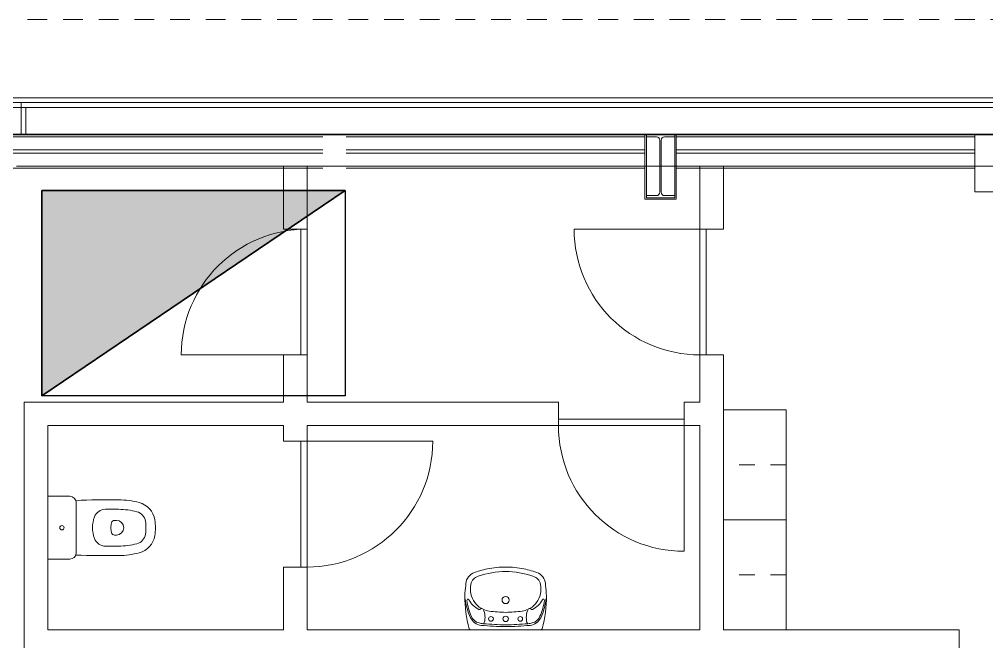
# Model space of a CAD drawing. Header units: millimetres. Extents: x -32 to 1412, y -324 to 2887.
# Drawn here: x 1038.96 to 1045.12, y 2058.18 to 2062.14 of the extents above; entities that cross this region are included whole.
import ezdxf

# ---------------------------------------------------------------- set-up
doc = ezdxf.new("R2010")
doc.units = ezdxf.units.MM
doc.header["$LTSCALE"] = 0.5
doc.linetypes.add('HIDDEN', pattern=[9.525, 6.35, -3.175])
doc.linetypes.add('HIDDEN2', pattern=[4.7625, 3.175, -1.5875])
doc.layers.add('arquitetura', color=252, linetype='CONTINUOUS', lineweight=5)
doc.layers.add('quadros eletricos', color=3, linetype='CONTINUOUS', lineweight=30)

msp = doc.modelspace()

# ---------------------------------------------------------------- hatches: boundary and pattern name
at = {"layer": 'quadros eletricos'}
msp.add_hatch(color=256, dxfattribs=at).paths.add_polyline_path([(1039.1029, 2059.7488), (1041.0328, 2061.0558), (1039.1029, 2061.0558)])

# ---------------------------------------------------------------- linework, layer by layer
at = {"layer": 'arquitetura', "color": 252, "linetype": 'HIDDEN', "ltscale": 0.04}
msp.add_line((1053.6662, 2062.1441), (987.4972, 2062.1441), dxfattribs=at)
msp.add_line((1053.6662, 2062.1441), (987.4972, 2062.1441), dxfattribs=at)
at = {"layer": 'arquitetura', "color": 252}
for p, q in [((1053.6662, 2061.6441), (1017.6812, 2061.6441)), ((1053.6962, 2061.6141), (1017.7112, 2061.6141)), ((1053.6662, 2061.6441), (1038.9412, 2061.6441)), ((1053.6962, 2061.6141), (1038.9712, 2061.6141)), ((1038.9712, 2061.4141), (1038.9712, 2061.6141)), ((1053.7262, 2061.5841), (1017.7412, 2061.5841)), ((1053.7262, 2061.5841), (1039.0012, 2061.5841)), ((1039.0012, 2061.4141), (1039.0012, 2061.5841)), ((1053.8962, 2061.4141), (1017.6812, 2061.4141)), ((1040.8912, 2061.4091), (1030.5812, 2061.4091)), ((1040.8912, 2061.3964), (1036.8912, 2061.3964)), ((1061.9462, 2061.4141), (1038.9412, 2061.4141)), ((1061.9412, 2061.4091), (1038.9412, 2061.4091)), ((1041.0412, 2061.4091), (1040.8912, 2061.4091)), ((1045.0412, 2061.4091), (1041.0412, 2061.4091)), ((1042.9412, 2061.3964), (1041.0412, 2061.3964)), ((1042.9412, 2060.9991), (1042.9412, 2061.4091)), ((1042.9512, 2061.0091), (1042.9512, 2061.4091)), ((1043.1312, 2061.0091), (1043.1312, 2061.4091)), ((1043.1412, 2060.9991), (1043.1412, 2061.4091)), ((1045.0412, 2061.3964), (1043.1412, 2061.3964)), ((1045.0412, 2061.4091), (1045.0412, 2061.0464)), ((1045.0412, 2061.4091), (1045.1912, 2061.4091)), ((1040.8912, 2061.3128), (1036.8912, 2061.3128)), ((1042.9412, 2061.3128), (1041.0412, 2061.3128)), ((1045.0412, 2061.3128), (1043.1412, 2061.3128)), ((1040.8912, 2061.2928), (1036.8912, 2061.2928)), ((1042.9412, 2061.2928), (1041.0412, 2061.2928)), ((1045.0412, 2061.2928), (1043.1412, 2061.2928)), ((1040.8912, 2061.1964), (1036.8912, 2061.1964)), ((1054.0412, 2061.2091), (1038.9412, 2061.2091)), ((1040.6412, 2061.2091), (1040.6412, 2060.8091)), ((1040.7912, 2061.2091), (1040.7912, 2060.8091)), ((1042.9412, 2061.1964), (1041.0412, 2061.1964)), ((1045.0412, 2061.1964), (1043.1412, 2061.1964)), ((1043.2912, 2061.2091), (1043.2912, 2060.8091)), ((1043.4412, 2061.2091), (1043.4412, 2060.8091)), ((1043.1412, 2060.9991), (1042.9412, 2060.9991)), ((1043.1312, 2061.0091), (1042.9512, 2061.0091)), ((1045.1912, 2061.0464), (1045.0412, 2061.0464)), ((1040.6412, 2060.8091), (1040.7912, 2060.8091)), ((1040.7512, 2060.0091), (1040.7512, 2060.8091)), ((1040.7912, 2060.0091), (1040.7912, 2060.8091)), ((1043.2912, 2060.8091), (1042.4912, 2060.8091)), ((1043.2912, 2060.8091), (1043.4412, 2060.8091)), ((1043.2912, 2060.8091), (1043.2912, 2060.0091)), ((1043.3312, 2060.8091), (1043.3312, 2060.0091)), ((1040.7912, 2060.0091), (1039.9912, 2060.0091)), ((1040.6412, 2060.0091), (1040.7912, 2060.0091)), ((1040.6412, 2060.0091), (1040.6412, 2059.7091)), ((1040.7912, 2060.0091), (1040.7912, 2059.7091)), ((1043.2912, 2060.0091), (1043.4412, 2060.0091)), ((1043.2912, 2060.0091), (1043.2912, 2059.7091)), ((1043.4412, 2060.0091), (1043.4412, 2058.2591)), ((1038.9912, 2059.7091), (1040.6412, 2059.7091)), ((1038.9912, 2055.0591), (1038.9912, 2059.7091)), ((1040.7912, 2059.7091), (1042.3912, 2059.7091)), ((1042.3912, 2059.7091), (1042.3912, 2059.5591)), ((1043.1912, 2059.7091), (1043.1912, 2059.5591)), ((1043.1912, 2059.7091), (1043.2912, 2059.7091)), ((1042.3912, 2059.5991), (1043.1912, 2059.5991)), ((1039.1412, 2059.5591), (1040.6412, 2059.5591)), ((1039.1412, 2058.2591), (1039.1412, 2059.5591)), ((1040.6412, 2059.5591), (1040.6412, 2059.4591)), ((1040.7912, 2059.5591), (1042.3912, 2059.5591)), ((1040.7912, 2059.5591), (1040.7912, 2059.4591)), ((1042.3912, 2059.5591), (1043.1912, 2059.5591)), ((1043.1912, 2059.5591), (1043.1912, 2058.7591)), ((1043.1912, 2059.5591), (1043.2912, 2059.5591)), ((1043.2912, 2059.5591), (1043.2912, 2058.2591)), ((1040.7912, 2059.4591), (1040.6412, 2059.4591)), ((1040.7512, 2059.4591), (1040.7512, 2058.6591)), ((1040.7912, 2059.4591), (1041.5912, 2059.4591)), ((1040.7912, 2059.4591), (1040.7912, 2058.6591)), ((1039.1412, 2058.9091), (1039.1412, 2059.1091)), ((1039.1412, 2059.1091), (1039.2822, 2059.1091)), ((1039.3212, 2059.0731), (1039.3212, 2058.9091)), ((1039.1412, 2058.9091), (1039.1412, 2058.7091)), ((1039.3212, 2058.7451), (1039.3212, 2058.9091)), ((1039.5782, 2058.9561), (1039.5655, 2058.9561)), ((1039.5782, 2058.8621), (1039.5655, 2058.8621)), ((1039.1412, 2058.7091), (1039.2822, 2058.7091)), ((1040.6412, 2058.6591), (1040.6412, 2058.2591)), ((1040.7912, 2058.6591), (1040.6412, 2058.6591)), ((1040.7912, 2058.6591), (1040.7912, 2058.2591)), ((1040.6412, 2058.2591), (1039.1412, 2058.2591)), ((1043.2912, 2058.2591), (1040.7912, 2058.2591)), ((1044.9412, 2058.2591), (1043.4412, 2058.2591)), ((1044.9412, 2056.2591), (1044.9412, 2058.2591))]:
    msp.add_line(p, q, dxfattribs=at)
at = {"layer": 'arquitetura'}
for p, q in [((1042.9512, 2061.4091), (1043.1312, 2061.4091)), ((1042.9512, 2061.4091), (1042.9512, 2061.3956)), ((1042.9512, 2061.3956), (1043.0159, 2061.3956)), ((1043.0369, 2061.0436), (1043.0369, 2061.3746)), ((1043.0455, 2061.0436), (1043.0455, 2061.3746)), ((1043.0665, 2061.3956), (1043.1312, 2061.3956)), ((1043.1312, 2061.4091), (1043.1312, 2061.3956)), ((1042.9512, 2061.0226), (1043.0159, 2061.0226)), ((1042.9512, 2061.0226), (1042.9512, 2061.0091)), ((1042.9512, 2061.0091), (1043.1312, 2061.0091)), ((1043.0665, 2061.0226), (1043.1312, 2061.0226)), ((1043.1312, 2061.0226), (1043.1312, 2061.0091)), ((1043.4412, 2059.6591), (1043.4412, 2058.9591)), ((1043.8412, 2059.6591), (1043.4412, 2059.6591)), ((1043.8412, 2059.6591), (1043.8412, 2058.9591)), ((1043.8412, 2058.9591), (1043.4412, 2058.9591)), ((1043.4412, 2058.9591), (1043.4412, 2058.2591)), ((1043.8412, 2058.9591), (1043.4412, 2058.9591)), ((1043.8412, 2058.9591), (1043.8412, 2058.2591)), ((1043.8412, 2058.2591), (1043.4412, 2058.2591))]:
    msp.add_line(p, q, dxfattribs=at)
at = {"layer": 'arquitetura', "linetype": 'HIDDEN2', "ltscale": 0.05}
for p, q in [((1043.8412, 2059.3091), (1043.4412, 2059.3091)), ((1043.8412, 2058.6091), (1043.4412, 2058.6091))]:
    msp.add_line(p, q, dxfattribs=at)
at = {"layer": 'arquitetura'}
msp.add_lwpolyline([(1042.1715, 2058.6473, 0.05313), (1042.0551, 2058.6591, 0.05313), (1041.9388, 2058.6473, 0.052997), (1041.846, 2058.6194, 0.291983), (1041.8011, 2058.5415, 0.018381), (1041.7952, 2058.4756, 0.069554), (1041.8228, 2058.2665, 0.364904), (1041.8326, 2058.2591), (1042.0551, 2058.2591), (1042.2787, 2058.2591, 0.334037), (1042.2874, 2058.2665, 0.069554), (1042.3151, 2058.4756, 0.018381), (1042.3091, 2058.5415, 0.291983), (1042.2642, 2058.6194, 0.052997), (1042.1714, 2058.6473, -10.738987)], format="xyb", close=True, dxfattribs=at)
at = {"layer": 'arquitetura', "color": 252}
msp.add_circle((1039.2312, 2058.9091), 0.0135, dxfattribs=at)
msp.add_circle((1039.2312, 2058.9091), 0.0135, dxfattribs=at)
msp.add_circle((1039.2312, 2058.9091), 0.0135, dxfattribs=at)
msp.add_circle((1039.2312, 2058.9091), 0.0135, dxfattribs=at)
at = {"layer": 'arquitetura'}
for centre, radius in [((1042.0551, 2058.4491), 0.023), ((1041.9618, 2058.3291), 0.015), ((1042.0551, 2058.3291), 0.0175), ((1042.1484, 2058.3291), 0.015)]:
    msp.add_circle(centre, radius, dxfattribs=at)
for centre, radius, start, end in [((1043.0159, 2061.3746), 0.021, 0, 90), ((1043.0665, 2061.3746), 0.021, 90, 180), ((1043.0159, 2061.0436), 0.021, 270, 0), ((1043.0665, 2061.0436), 0.021, 180, 270), ((1041.8953, 2058.5406), 0.0615, 103.30279, 172.77665), ((1042.0585, 2058.0866), 0.5435, 90.3517, 109.04249), ((1042.0518, 2058.0866), 0.5435, 70.95751, 89.6483), ((1042.2149, 2058.5406), 0.0615, 7.22335, 76.69721), ((1041.9736, 2058.5179), 0.1426, 167.67178, 216.33943), ((1042.1366, 2058.5179), 0.1426, 323.66057, 12.32822), ((1042.1443, 2058.4867), 0.3471, 185.04815, 205.64744), ((1041.8152, 2058.4472), 0.00673, 27.23859, 188.54388), ((1042.2118, 2058.5052), 0.4076, 188.31797, 203.0209), ((1041.9473, 2058.5186), 0.1435, 208.41367, 243.90921), ((1041.971, 2058.5155), 0.1391, 216.19807, 238.53348), ((1042.1393, 2058.5155), 0.1391, 301.46652, 323.80193), ((1042.1629, 2058.5186), 0.1435, 296.09079, 331.58633), ((1041.8984, 2058.5052), 0.4076, 336.9791, 351.68203), ((1041.9659, 2058.4867), 0.3471, 334.35256, 354.95185), ((1042.2951, 2058.4472), 0.00673, 351.45612, 152.76141), ((1041.9034, 2058.373), 0.0721, 202.18072, 256.0697), ((1041.8877, 2058.3995), 0.0104, 250.2151, 313.66196), ((1041.9029, 2058.3856), 0.0103, 22.13041, 141.38874), ((1041.8022, 2058.3382), 0.1216, 344.54907, 24.92139), ((1041.9849, 2058.5679), 0.1926, 247.89767, 259.46835), ((1042.066, 2059.2105), 0.8401, 262.04236, 269.2572), ((1042.0443, 2059.2105), 0.8401, 270.7428, 277.95764), ((1042.1253, 2058.5679), 0.1926, 280.53165, 292.10233), ((1042.3081, 2058.3382), 0.1216, 155.07861, 195.45093), ((1042.2073, 2058.3856), 0.0103, 38.61126, 157.86959), ((1042.2225, 2058.3995), 0.0104, 226.33804, 289.7849), ((1042.2068, 2058.373), 0.0721, 283.9303, 337.81928), ((1041.9085, 2058.3723), 0.085, 204.91734, 264.33333), ((1041.9328, 2058.4803), 0.1833, 255.23689, 263.87583), ((1042.0792, 2060.284), 2.0043, 264.87476, 269.31222), ((1041.8078, 2058.3884), 0.1388, 319.40388, 323.49773), ((1042.0788, 2060.3027), 2.0114, 265.27836, 269.32652), ((1042.0315, 2060.3027), 2.0114, 270.67348, 274.72164), ((1042.0311, 2060.284), 2.0043, 270.68778, 275.12524), ((1042.3024, 2058.3884), 0.1388, 216.50227, 220.59612), ((1042.1775, 2058.4803), 0.1833, 276.12417, 284.76311), ((1042.2017, 2058.3723), 0.085, 275.66667, 335.08266)]:
    msp.add_arc(centre, radius, start, end, dxfattribs=at)
at = {"layer": 'arquitetura', "color": 252}
for centre, radius, start, end in [((1040.7912, 2060.0091), 0.8, 90, 180), ((1043.2912, 2060.8091), 0.8, 180, 270), ((1043.1912, 2059.5591), 0.8, 180, 270), ((1040.7912, 2059.4591), 0.8, 270, 0), ((1039.2802, 2059.0678), 0.0414, 7.43309, 87.14813), ((1039.5242, 2053.5869), 5.5, 89.29054, 92.14152), ((1039.5855, 2058.5365), 0.55, 75.46051, 89.29054), ((1039.5088, 2058.9519), 0.075, 90.1648, 160.01601), ((1039.5242, 2053.5869), 5.44, 89.29054, 90.1648), ((1039.5855, 2058.5365), 0.49, 75.46051, 89.29054), ((1039.6899, 2058.9392), 0.134, 8.81618, 75.46052), ((1039.6262, 2058.9091), 0.2, 160.01601, 180), ((1039.6899, 2058.9392), 0.074, 8.81618, 75.46052), ((1039.4962, 2058.9091), 0.33, 0, 8.81618), ((1039.6262, 2058.9091), 0.2, 180, 199.98399), ((1039.7232, 2058.9091), 0.18, 170.28485, 180), ((1039.7232, 2058.9091), 0.18, 180, 189.71515), ((1039.5655, 2058.9361), 0.02, 90, 170.28485), ((1039.5782, 2058.9091), 0.047, 0, 90), ((1039.5782, 2058.9091), 0.047, 270, 0), ((1039.4962, 2058.9091), 0.27, 0, 8.81618), ((1039.4962, 2058.9091), 0.27, 351.18382, 0), ((1039.4962, 2058.9091), 0.33, 351.18382, 0), ((1039.5088, 2058.8664), 0.075, 199.98399, 269.8352), ((1039.5655, 2058.8821), 0.02, 189.71515, 270), ((1039.6899, 2058.8791), 0.074, 284.53948, 351.18382), ((1039.6899, 2058.8791), 0.134, 284.53948, 351.18382), ((1039.5242, 2064.2314), 5.44, 269.8352, 270.70946), ((1039.5855, 2059.2818), 0.49, 270.70946, 284.53949), ((1039.2802, 2058.7505), 0.0414, 272.85187, 352.56691), ((1039.5242, 2064.2314), 5.5, 267.85848, 270.70946), ((1039.5855, 2059.2818), 0.55, 270.70946, 284.53949)]:
    msp.add_arc(centre, radius, start, end, dxfattribs=at)
at = {"layer": 'quadros eletricos'}
msp.add_line((1041.0328, 2061.0558), (1039.1029, 2059.7488), dxfattribs=at)
msp.add_lwpolyline([(1041.0328, 2059.7488), (1039.1029, 2059.7488), (1039.1029, 2061.0558), (1041.0328, 2061.0558)], close=True, dxfattribs=at)
msp.add_lwpolyline([(1039.1029, 2059.7488), (1041.0328, 2061.0558), (1039.1029, 2061.0558), (1039.1029, 2059.7488)], dxfattribs=at)

doc.saveas('drawing.dxf')
